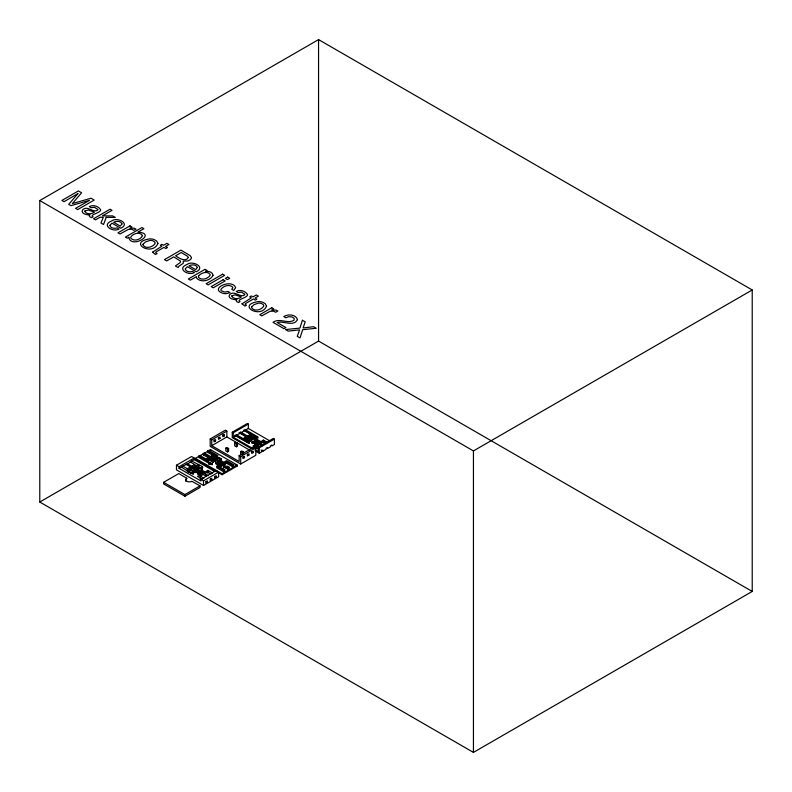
<?xml version="1.0" encoding="UTF-8"?>
<svg xmlns="http://www.w3.org/2000/svg" width="792" height="792" viewBox="0 0 792 792"><rect width="100%" height="100%" fill="white"/><g stroke="black" fill="none" stroke-linecap="round" stroke-linejoin="round"><path stroke-width="1.19" d="M202.01 468.973L202.524 466.666L191.753 461.033L191.753 461.637L182.903 466.151L181.338 467.656L181.338 467.052L179.091 468.349L179.091 466.745L194.198 458.014L194.198 459.627L214.978 471.616M193.505 471.864L193.04 474.141L189.209 471.903L193.505 473.883L193.505 471.864L188.486 469.468L189.941 468.626L200.435 474.675L200.435 477.695M186.783 478.229L186.259 478.586A3.693 2.138 0 0 0 187.021 481.368A3.693 2.138 0 0 0 191.892 481.298L200.03 485.872L200.03 487.486L184.922 496.208L163.627 483.912L163.627 482.308L178.745 473.586L186.783 478.229L186.259 480.2A3.693 2.138 0 0 0 185.694 481.249M39.778 200.554L318.562 39.6L752.222 289.971L752.222 591.446L473.438 752.4L39.778 502.029L39.778 200.554L473.438 450.925L752.222 289.971M39.778 502.029L318.562 341.075L752.222 591.446M226.858 431.115L211.751 439.837L211.751 445.668L239.135 461.488L239.135 455.647L254.252 446.926L255.816 447.827L255.816 455.271L240.709 464.003L210.187 446.381L210.187 438.936L225.294 430.204L226.858 431.115L226.858 436.946L250.034 450.331M215.572 440.956L213.998 441.857L213.998 440.55L215.572 439.649L215.572 440.956L214.038 440.075M219.998 438.402L218.424 439.303L218.424 437.996L219.998 437.095L219.998 438.402L218.434 437.501M224.423 435.847L222.849 436.748L222.849 435.442L224.423 434.541L224.423 435.847L222.809 434.917M250.985 448.46L232.264 437.649L232.264 432.224L247.371 423.492L248.332 424.047L248.332 428.472L270.161 441.075M179.091 468.349L200.901 480.942L200.901 479.338L216.008 470.606L218.622 472.121L218.622 476.744L203.514 485.466L176.477 469.864L176.477 465.231L191.585 456.509L194.198 458.014M232.264 432.224L233.224 432.769L248.332 424.047M211.751 445.668L226.858 436.946M198.891 456.063L199.93 455.459L206.029 458.984L208.633 457.479L213.781 460.459L213.781 461.865L213.088 462.271L208.801 459.796L208.801 458.39L206.9 459.489L208.811 460.588L208.811 461.993L207.761 462.597L198.891 457.469L198.891 456.063L207.761 461.192L208.811 460.588M203.316 453.509L204.356 452.905L215.523 459.459L215.523 460.865L214.83 461.261L203.316 454.915L203.316 453.509L214.83 459.855L215.523 459.459M207.742 450.955L208.781 450.351L217.661 455.479L217.661 456.885L216.612 457.489L214.711 456.39L214.711 454.974L212.979 455.974L217.265 458.449L217.265 459.855L216.572 460.261L211.415 457.281L211.415 455.875L213.84 454.479L207.742 450.955L207.742 452.361L213.84 455.885M195.416 458.37L210.533 449.648L237.224 465.053L237.224 466.013L222.106 474.735L195.416 459.38L195.416 458.37L222.106 473.774L237.224 465.053M191.753 461.033L194.198 459.627M233.224 432.769L233.224 437.204L248.332 428.472M203.316 454.915L204.356 454.311M207.742 452.361L208.781 451.757M182.903 466.151L187.348 468.715L189.941 467.211L195.278 469.686L195.278 471.695L196.149 472.2L197.366 471.497L197.366 472.507L195.228 471.27M194.674 467.547L194.674 464.528L192.248 465.934L197.02 468.686L197.02 470.695L197.891 471.2L199.099 470.498L199.099 471.507L196.416 469.963M194.634 467.923L194.634 465.914L195.941 465.161L200.079 468.072L201.425 468.31L202.891 467.468L202.019 466.963M225.829 448.084L226.868 447.48L228.611 448.49L228.611 451.301L227.571 451.905L225.829 450.905L225.829 448.084L227.571 449.094L228.611 448.49M234.68 442.976L235.729 442.372L237.471 443.372L237.471 446.193L236.422 446.797L234.68 445.787L234.68 442.976L236.422 443.975L237.471 443.372M235.996 434.491L243.045 438.57L245.292 437.273L250.975 440.55L249.935 441.154L245.649 438.679L244.441 439.372L244.441 440.372L248.995 443.045L248.995 442.035L244.441 439.372M248.302 435.58L250.549 434.283L250.549 435.293L248.302 436.59L248.302 435.58L253.935 438.837L254.984 438.233L254.984 439.243L250.698 436.768L250.698 435.758L251.896 435.065L256.697 437.818L258.073 437.026L245.797 429.937M189.08 470.735L187.348 471.725L187.348 468.715M235.996 435.501L243.045 439.57L245.292 438.273L250.975 441.55M198.149 464.726L198.149 466.736L202.524 468.676M214.711 454.974L216.612 456.073L217.661 455.479M187.249 463.647L196.495 468.983L197.02 468.686M198.228 467.983L202.336 469.834L202.336 471.854L198.228 469.993L198.228 467.983L194.634 465.914M208.801 458.39L213.088 460.865L213.781 460.459M211.415 455.875L216.572 458.855L217.265 458.449M210.187 462.597L210.187 463.597L208.801 464.399L208.801 463.399L210.187 462.597L212.266 463.795L212.266 464.805L209.84 463.399M217.651 459.291L217.651 458.291L219.047 457.479L221.126 458.677L221.126 459.687L218.701 458.281M194.753 469.993L194.753 472.002L195.278 471.695M196.495 468.983L196.495 470.993L197.02 470.695M249.341 443.243L249.341 442.233L248.064 442.976L234.68 435.244M212.266 463.795L210.88 464.597L208.801 463.399M221.126 458.677L219.73 459.489L217.651 458.291M198.931 471.804L198.416 474.111L198.931 471.804L205.96 476.16M200.158 473.111L200.673 470.795L205.138 473.368L207.563 471.973L211.118 474.022M201.901 472.101L202.336 469.834M218.651 465.488L215.701 463.775L215.701 462.37L216.394 461.974L221.206 464.746L221.206 466.151L218.612 467.656M217.444 461.37L223.641 464.944L223.641 466.359L217.444 462.775L217.444 461.37L218.137 460.964L224.879 464.755L225.057 467.072L223.661 467.874L223.839 465.359L224.879 464.755M219.186 460.36L219.879 459.954L223.819 462.231L226.591 460.627L233.561 464.656L233.561 466.062L232.511 466.666L226.413 463.142L223.997 464.548L219.186 461.766L219.186 460.36L223.997 463.132L226.413 461.736L232.511 465.26L233.561 464.656M199.287 472.606L198.059 473.309L198.059 474.319M199.802 472.299L201.029 471.596M257.479 445.312L252.895 442.659L251.846 443.263L251.846 442.253L252.895 441.649L258.4 444.837L258.4 445.837M262.231 444.53L255.073 440.392L253.678 441.203L261.865 445.926M266.597 442.946L263.429 441.124L260.835 442.619L256.895 440.342L255.856 440.946L255.856 439.946L256.895 439.342L260.835 441.609L263.429 440.114L267.617 442.53M217.444 462.775L218.137 462.37L218.137 460.964M219.186 461.766L219.879 461.37M253.678 442.203L255.073 441.401L262.3 445.569M200.435 474.675L197.485 476.378L202.208 479.101M212.622 473.081L207.91 470.359L205.138 471.963L201.901 470.092M240.649 454.351L240.649 451.529L241.689 450.925L243.52 451.985L243.52 453.856M221.206 464.746L218.612 466.24L224.71 469.765L224.71 471.171L223.661 471.775L216.691 467.755L216.691 466.349L219.641 464.647L215.701 462.37M200.277 479.19L200.277 476.18L202.871 474.675L198.416 472.101M253.272 445.985L255.786 444.53L255.786 445.54L253.272 446.985L253.272 445.985L258.499 448.995M240.649 451.529L242.481 452.588L243.52 451.985M200.158 471.091L208.336 475.725M258.103 448.282L256.133 447.143L256.133 446.143L258.4 444.837M265.528 442.936L263.607 441.827L261.36 443.124L255.856 439.946M223.839 466.765L223.641 464.944M239.135 455.647L240.709 456.558L255.816 447.827M255.054 449.807L258.172 451.598L258.172 447.173L273.28 438.451L274.408 439.105L274.408 444.54L271.884 445.995L271.884 444.995L270.488 445.797L270.488 446.807L267.458 448.549L267.458 447.549L266.062 448.351L266.062 449.361L263.013 451.113L261.053 449.985M225.928 467.973L225.928 466.567L226.977 465.963L229.135 467.211L229.135 468.617L228.086 469.22L223.661 466.864M258.172 447.173L259.301 447.827L274.408 439.105M200.901 479.338L203.514 480.843L218.622 472.121M244.5 457.657L242.936 458.568L242.936 457.261L244.5 456.35L244.5 457.657L242.956 456.766M248.916 455.093L247.351 456.004L247.351 454.697L248.916 453.786L248.916 455.093L247.381 454.212M253.331 452.539L251.767 453.44L251.767 452.133L253.331 451.232L253.331 452.539L251.806 451.658M216.691 466.349L223.661 470.369L224.71 469.765M225.928 466.567L228.086 467.815L229.135 467.211M163.627 482.308L184.922 494.594L200.03 485.872M207.336 482.16L205.762 483.07L205.762 481.754L207.336 480.853L207.336 482.16L206.197 481.506M211.761 479.606L210.187 480.506L210.187 479.2L211.761 478.299L211.761 479.606L210.623 478.952L210.623 480.061M216.186 477.051L214.612 477.952L214.612 476.645L216.186 475.745L216.186 477.051L215.048 476.398L215.048 477.507M255.143 450.866L259.301 453.262L261.726 451.866L261.726 450.856L263.013 450.113L263.013 451.113M235.085 464.785L237.224 466.013M258.073 438.025L244.847 430.393L244.847 429.383M243.451 430.185L250.549 434.283M250.698 435.758L254.984 438.233M252.094 439.679L240.421 432.947L240.421 431.937L253.153 439.293L251.757 440.095L239.026 432.739M251.846 442.253L255.786 444.53M256.133 446.143L259.014 447.797M233.224 437.204L252.975 448.599M210.187 438.936L211.751 439.837M218.325 464.488L221.206 466.151M190.189 461.944L194.674 464.528M198.149 466.736L201.039 468.409M198.228 469.993L199.099 470.498M186.021 464.35L195.278 469.686M196.495 470.993L197.366 471.497M194.753 472.002L195.624 472.507M197.545 473.606L198.416 474.111M200.277 476.18L203.831 478.229M189.308 469.943L189.308 471.963M193.06 472.131L193.931 472.626L192.456 473.477L191.06 473.279L181.338 467.052M176.477 465.231L179.091 466.745M473.438 450.925L473.438 752.4M318.562 39.6L318.562 341.075M263.607 441.827L263.607 442.827M263.429 440.114L263.429 441.124M260.835 441.609L260.835 442.619M259.301 447.827L259.301 453.262M256.895 439.342L256.895 440.342M256.697 437.818L256.697 438.827M256.351 437.62L256.351 438.62M255.073 440.392L255.073 441.401M252.895 441.649L252.895 442.659M251.896 435.065L251.896 436.075M245.292 437.273L245.292 438.273M243.045 438.57L243.045 439.57M242.481 452.588L242.481 454.459M240.709 456.558L240.709 464.003M236.422 443.975L236.422 446.797M232.511 465.26L232.511 466.666M228.086 467.815L228.086 469.22M227.571 449.094L227.571 451.905M226.413 461.736L226.413 463.142M223.997 463.132L223.997 464.548M223.661 470.369L223.661 471.775M222.106 473.774L222.106 474.735M219.047 457.479L219.047 458.489M216.612 456.073L216.612 457.489M216.572 458.855L216.572 460.261M214.83 459.855L214.83 461.261M213.088 460.865L213.088 462.271M210.533 449.648L210.533 450.648M208.276 456.073L208.276 457.479M208.019 456.222L208.019 457.637M207.91 470.359L207.91 473.378M207.761 461.192L207.761 462.597M205.92 474.329L205.92 476.338M205.831 474.378L205.831 476.388M203.514 480.843L203.514 485.466M200.673 470.795L200.673 472.804M199.93 455.459L199.93 456.865M198.653 464.429L198.653 466.438M198.663 467.735L198.663 469.745M189.941 467.211L189.941 469.22M189.644 469.636L189.644 471.646M188.486 469.468L188.486 472.487M184.922 494.594L184.922 496.208M235.6 287.595L233.729 290.446L231.769 289.308L232.798 287.773L232.511 286.971C229.135 283.892 223.384 285.952 220.998 289.278A3.505 2.02 0 0 0 221.473 290.892L224.918 292.09L228.046 291.456L230.007 292.594L227.344 293.446A5.831 3.366 0 0 1 223.621 293.505C207.969 288.971 231.987 278.051 235.6 287.595M152.569 252.183L155.489 254.48L157.083 253.559L155.678 252.648L156.093 251.915L163.944 247.391L165.865 248.5L167.508 247.54L165.587 246.431L168.944 244.5L166.904 243.322L163.548 245.253L161.924 244.312L160.271 245.273L161.895 246.213L152.569 252.183M241.996 303.811L244.926 306.118L246.52 305.197L245.114 304.286L245.53 303.554L253.381 299.02L255.291 300.128L256.945 299.178L255.024 298.069L258.38 296.129L256.341 294.951L252.985 296.891L251.351 295.951L249.708 296.901L251.331 297.841L241.996 303.811M109.9 225.354C110.266 228.373 114.682 228.7 117.038 227.928L119.018 229.076C112.9 232.6 100.831 225.086 111.702 220.938C116.929 216.642 130.878 223.611 120.78 228.254L111.979 223.166L109.9 225.354M185.288 268.884C185.645 271.894 190.06 272.22 192.416 271.448L194.406 272.596C188.278 276.121 176.21 268.607 187.08 264.459C192.308 260.162 206.257 267.132 196.168 271.775L187.357 266.686L185.288 268.884M97.753 209.444L97.693 210.108C93.258 213.325 87.496 205.128 82.764 209.702C79.903 213.484 87.278 215.246 89.981 214.82L89.219 215.671L90.001 216.968L91.595 217.661L93.08 216.79C88.734 214.761 100.327 213.196 100.614 210.048L100.505 209.454C98.139 206.059 92.961 204.445 89.249 206.593L91.129 207.682L94.545 207.296L97.753 209.444M244.688 294.268L244.629 294.941C240.194 298.158 234.432 289.951 229.7 294.535C226.829 298.317 234.214 300.079 236.917 299.653L236.155 300.495L236.937 301.802L238.531 302.485L240.016 301.623C235.669 299.594 247.262 298.03 247.55 294.881L247.441 294.287C245.075 290.892 239.897 289.278 236.184 291.426L238.065 292.515L241.481 292.129L244.688 294.268M143.015 244.302L142.946 244.906C145.49 249.44 153.311 247.163 155.242 243.174L154.598 241.847L152.787 240.778A3.891 2.247 0 0 0 149.629 240.491L145.381 241.966L143.015 244.302M251.628 307.009L251.549 307.603C254.093 312.147 261.914 309.87 263.845 305.87L263.211 304.544L261.39 303.485A3.891 2.247 0 0 0 258.232 303.188L253.984 304.673L251.628 307.009M191.496 257.608L190.704 259.4L188.041 260.924L183.279 261.172L183.239 263.31L178.794 266.34L178.131 267.557L175.388 265.973L180.2 262.578L180.526 261.122L173.745 256.856L166.666 260.934L164.439 259.647L180.922 250.133L190.139 255.608L191.496 257.608M142.481 235.62C140.927 239.639 133.6 241.986 130.72 237.986L130.68 237.254C132.69 233.501 140.055 231.343 142.481 235.62M128.799 237.303C131.007 249.5 157.776 233.383 137.927 232.145L143.906 228.69L141.946 227.561L125.393 237.115L127.265 238.184L128.799 237.303M157.935 243.401C152.381 256.875 127.314 242.322 149.629 238.897A7.019 4.049 0 0 1 154.212 239.6L156.578 240.936L157.935 243.401M266.538 306.108C260.994 319.582 235.917 305.019 258.232 301.594A7.019 4.049 0 0 1 262.815 302.297L265.181 303.643L266.538 306.108M84.962 210.979L84.843 211.593C86.902 214.563 91.763 214.335 94.406 212.157L88.199 209.999L84.962 210.979M231.898 295.812L231.779 296.426C233.838 299.396 238.699 299.168 241.342 296.99L235.135 294.832L231.898 295.812M121.998 223.938L120.315 226.126L113.632 222.275C116.167 220.968 120.8 220.76 121.998 223.938M197.376 267.458L195.693 269.646L189.021 265.795C191.545 264.488 196.178 264.28 197.376 267.458M188.357 257.479C185.635 262.568 178.685 257.954 175.606 255.776L181.239 252.529L187.635 256.321L188.357 257.479M297.485 319.562C293.664 327.235 283.457 320.453 277.17 322.532L285.952 327.601L284.041 328.7L273.002 322.334C279.536 317.533 287.872 324.393 294.159 320.126L294.129 318.285L292.02 316.939L288.635 316.681L285.823 317.76L283.774 316.572C287.882 313.889 295.852 314.305 297.485 319.562M213.028 275.299C210.444 280.813 200.624 283.041 196.535 277.962L196.495 276.596L190.357 280.15L188.328 278.982L205.088 269.3L207.059 270.438L205.465 271.359C208.266 271.102 212.791 271.824 213.028 275.299M302.405 320.265L299.901 328.096L285.546 329.571L288.238 331.125L299.584 329.848L297.248 336.333L300.019 337.927L302.673 329.7L316.246 328.254L313.582 326.72L303.098 327.947L305.197 321.879L302.405 320.265M106.207 217.345L103.544 224.492L100.96 223.007L103.277 217.335L100.03 217.255L95.515 219.859L93.575 218.74L110.068 209.217L112.009 210.345L102.435 215.87L112.721 215.909L115.305 217.404L106.207 217.345M198.703 275.715L198.416 277.16C201.366 280.962 208.019 278.794 210.177 275.18L210.157 274.448C207.375 270.636 201.406 272.844 198.703 275.715M77.883 193.624L68.716 204.385L70.924 205.663L89.536 200.346L75.586 208.355L77.705 209.573L94.199 200.059L91.031 198.228L72.389 203.564L81.586 192.783L78.388 190.931L61.905 200.455L64.033 201.683L77.883 193.624M129.977 225.878L117.959 232.818L119.978 233.977L128.304 229.413L131.71 229.304L133.907 230.353L136.036 229.126L134.095 228.195L129.819 228.185L131.898 226.977L129.977 225.878M222.611 274.2L206.118 283.714L208.148 284.882L224.631 275.359L222.611 274.2M223.136 279.725L211.177 286.635L213.226 287.823L225.195 280.913L223.136 279.725M227.66 277.111L225.374 278.438L227.423 279.616L229.72 278.299L227.66 277.111M271.805 307.761L259.786 314.701L261.805 315.86L270.131 311.296L273.537 311.187L275.735 312.246L277.863 311.008L275.923 310.078L271.646 310.068L273.725 308.87L271.805 307.761"/></g></svg>
